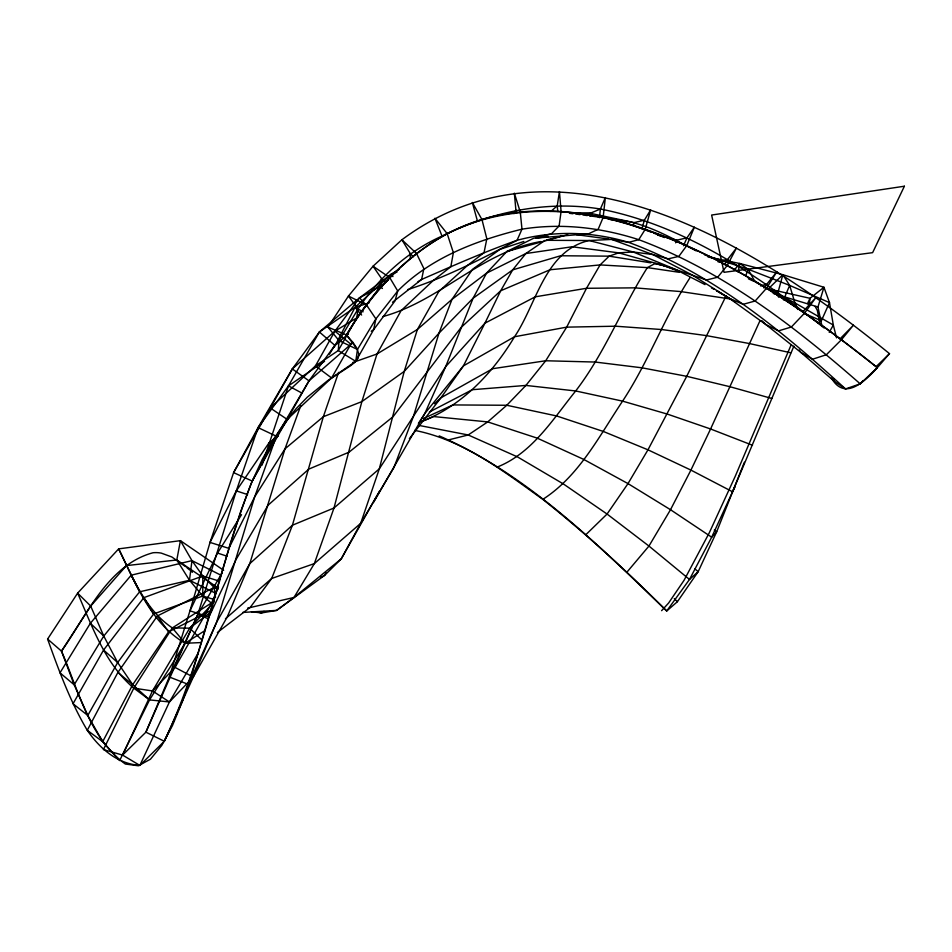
<?xml version="1.0" encoding="UTF-8"?>
<svg xmlns="http://www.w3.org/2000/svg" width="952" height="952" viewBox="0 0 952 952"><rect width="100%" height="100%" fill="white"/><g stroke="black" fill="none" stroke-linecap="round" stroke-linejoin="round"><path stroke-width="1.43" d="M212.51 604.02L202.764 596.023L202.835 575.996L191.971 560.633L180.416 540.653L118.655 548.876L77.624 593.144L47.6 639.066C58.774 670.315 70.281 701.66 87.275 730.303C99.639 748.343 117.12 763.79 139.849 765.408L164.327 741.287L193.256 677.074L216.628 622.215L254.66 496.908L276.366 436.23L309.007 380.848L334.854 345.362L348.48 333.914M410.217 259.432L410.288 253.565L401.899 239.761C562.418 120.547 759.934 248.341 889.513 353.668C877.482 366.568 848.589 408.134 831.453 378.039M589.978 216.211L590.192 213.284L600.391 209.023C684.797 225.576 757.935 275.045 824.015 327.916M809.248 305.509L810.009 298.309L823.944 287.266L829.489 302.617L833.333 325.072L836.534 337.841M599.451 217.675L600.391 209.023L605.365 197.576L603.116 217.52L598.201 229.23L588.633 233.775L535.083 238.167L548.4 236.512M213.986 599.462L202.764 596.023L189.472 580.268L191.971 560.633L220.84 575.151M600.391 209.023C546.091 200.087 490.946 212.022 442.014 236.084C407.349 251.483 378.932 277.603 358.035 309.007L356.75 317.908L338.269 350.562L315.457 365.901L270.332 408.015L233.597 472.62L210.023 542.414L189.96 610.851L169.325 676.991L145.894 732.171L122.57 755.079L103.411 749.593L133.804 688.141L172.324 627.915L214.212 601.212M557.777 211.499L557.241 205.739L559.443 191.578L561.085 211.451L559.133 225.898L551.517 233.752L535.012 237.929M398.912 269.404L391.391 274.081L359.499 297.857L319.384 331.986L288.468 385.869L258.075 427.603L236.31 490.875L197.814 614.433L145.894 732.171L164.327 741.287C204.014 658.26 218.448 566.357 252.22 481.069L233.597 472.62L258.075 427.603L292.312 368.936L334.914 331.165L356.75 317.908L380.3 286.433L381.562 278.591L373.041 266.227L401.899 239.761L416.464 253.399L423.878 268.571L421.617 279.448L392.545 302.224M738.05 272.082L739.882 263.525L708.074 257.016M734.194 270.059L739.882 263.525L782.865 274.712L777.403 294.537L778.677 297.202M633.437 225.422L634.246 222.601L644.397 220.15L650.632 209.916L645.254 229.277L638.756 239.678L628.594 242.355L611.672 239.416L589.098 240.523L546.65 240.309M641.981 228.516L644.397 220.15M822.004 326.465L817.982 306.972L823.944 287.266L782.865 274.712L768.276 288.873L765.372 288.337M262.026 465.159L288.468 385.869L324.584 361.272M338.591 372.375L323.335 416.714L292.431 525.218L271.701 578.471L250.352 607.245L217.377 632.509M300.737 405.73L284.993 448.844L249.781 563.643L227.373 616.658L193.256 677.074L169.432 701.957L139.849 765.408L122.57 755.079L152.487 690.95L189.686 628.165L214.248 601.819M745.618 276.08L748.129 269.249L739.882 263.525M414.727 430.387C463.315 439.919 503.453 471.157 542.807 499.372C586.432 533.929 627.356 571.676 666.721 610.994L677.396 601.712L698.173 571.676L716.701 531.728L744.369 462.22M439.193 435.897C527.92 474.536 598.058 544.83 666.721 610.994L689.498 579.459L711.691 537.202L732.564 491.779L793.885 346.147M783.508 299.928L789.66 285.398L782.865 274.712M198.456 652.572L169.432 701.957L149.559 699.898L132.709 684.678L117.667 662.544L103.768 636.055L90.69 606.067L77.624 593.144C92.368 626.702 104.934 663.794 133.804 688.141L152.487 690.95L175.073 667.423L210.856 604.651L218.543 587.087M683.5 245.771L686.975 237.821L694.401 227.147L686.749 245.616L678.859 256.374L668.304 258.825L652.751 254.529L611.672 239.416M791.183 344.755L735.289 476.167L709.264 532.846L684 580.399L668.625 603.009L661.616 610.672M222.328 572.485L197.814 614.433L169.325 676.991L188.413 684.428L216.628 622.215L249.781 563.643L292.431 525.218L333.997 507.999L379.324 468.824L445.667 366.663L484.925 323.18L500.692 290.765L512.712 269.856L525.837 253.541L545.187 240.297M675.646 242.831L676.86 240.178L686.975 237.821M807.51 303.64L810.009 298.309L768.276 288.873M759.97 320.753L710.585 428.983L690.914 470.098L670.505 509.713L648.955 546.055L626.904 572.188M241.534 514.663L217.544 553.053L189.96 610.851L208.976 616.872L236.191 559.276L268.131 505.167L308.817 469.11L349.051 452.176L393.081 416.702L461.077 327.476L500.692 290.765L550.03 269.761L600.081 264.918L647.36 267.607L679.312 272.32M205.001 630.545L185.116 643.266L149.559 699.898L119.631 760.577L102.697 741.679L87.275 730.303L117.858 672.493L157.389 615.944L214.14 587.491L217.032 587.848M734.932 487.031L732.564 491.779L690.914 470.098L647.967 449.82L603.378 431.47L556.599 415.953L506.785 405.266L452.95 404.933L423.533 418.523M514.032 213.665L515.889 210.011L514.342 193.173L520.268 212.01L521.982 229.17L517.043 240.32C481.617 258.861 445.881 277.425 407.682 289.622M278.389 435.873L268.976 442.894L236.31 490.875L210.023 542.414L228.825 548.34L254.66 496.908L284.993 448.844L323.335 416.714L361.867 401.601L404.219 371.411L438.979 333.152L473.096 298.226L512.712 269.856L560.668 255.755L609.149 256.159L650.787 262.847M334.235 347.23L355.048 307.329L391.391 274.081L396.972 272.129M211.63 610.208L168.564 631.866L132.709 684.678L102.697 741.679L87.774 715.452L74.173 684.786L61.487 651.132L47.6 639.066M251.447 611.731L261.538 612.933L276.627 610.399L324.572 575.424L341.268 558.848L379.717 490.756M291.419 414.191L276.366 436.23L252.22 481.069L309.007 380.848L353.025 342.482M793.611 305.449L794.956 302.962L789.66 285.398L748.129 269.249L704.754 254.957M724.662 264.644L727.459 259.622L736.443 248.044L727.209 265.537L717.677 277.21L706.491 280.007L663.032 265.334L618.705 252.851L572.104 246.77L525.837 253.541L486.531 273.164L452.01 299.344L417.392 329.475L377.016 353.977L352.668 362.545M388.345 279.959L380.3 286.433L359.499 297.857L334.914 331.165L315.457 365.901L331.582 377.956L355.774 361.367L373.636 329.678L395.092 300.784L397.722 291.014C431.089 257.421 476.857 240.309 521.982 229.17C561.204 222.863 601.117 227.492 638.756 239.678C722.187 270.725 793.885 325.703 860.227 383.858L877.292 367.639C806.439 310.887 729.958 258.385 643.481 228.682C599.95 214.069 553.16 206.429 507.44 213.712C437.408 224.136 380.967 275.461 346.457 334.961L357.452 349.455L355.774 361.367L338.269 350.562L339.043 340.637L358.035 309.007L348.456 296.048L373.041 266.227L389.677 277.508L397.722 291.014L375.897 318.896L357.452 349.455L339.043 340.637L327.928 327.107L348.456 296.048L366.496 304.973L375.897 318.896L373.636 329.678L371.209 331.189M352.359 341.601L331.582 377.956L287.218 419.415L270.332 408.015L292.312 368.936L319.384 331.986L355.048 307.329L369.019 302.926M326.012 572.854L324.572 575.424L320.55 577.364M829.216 332.367L833.333 325.072L794.956 302.962L755.067 281.875L748.129 269.249M202.764 596.023L153.641 613.969L117.667 662.544L87.774 715.452L73.018 703.778L103.578 650.038L143.871 597.642L202.835 575.996L219.603 581.22M373.529 502.394L424.842 413.489L445.667 366.663L473.096 298.226L486.531 273.164L506.869 251.483L533.632 238.274M327.928 327.107L346.457 334.961L353.192 342.72L357.202 348.932L358.714 353.965L357.952 358.214L355.132 362.034L350.479 365.818L327.666 380.633L307.306 397.174L296.227 408.563L284.85 422.533L273.402 439.455L262.086 459.721L251.126 483.687L240.689 511.486L230.693 542.235L192.435 672.219L182.617 700.827L172.443 725.602L161.757 745.452L150.44 759.22L138.338 765.777L125.331 764.028C89.191 737.824 78.397 690.033 61.487 651.132C86.334 616.063 107.778 564.964 152.975 552.755A27.584 25.573 -4.7 0 1 161.269 553.112L171.8 556.956L185.616 566.666M215.914 593.393L189.472 580.268L139.67 591.799L103.768 636.055L74.173 684.786L59.988 672.85L90.369 623.274L131.233 575.175L191.971 560.633M329.463 354.192L334.854 345.362L340.852 340.959M61.487 651.132L90.69 606.067L126.438 565.607L176.798 559.978L218.044 587.836M418.392 423.366L424.842 413.489L463.457 365.842L484.925 323.18L535.25 296.822L586.515 288.289L634.734 287.849L680.537 291.55L730.148 298.952M763.802 287.92L776.891 271.725L766.503 288.242L755.174 300.987L743.191 304.307L729.696 298.583L716.57 290.669M346.457 334.961C371.375 293.799 404.54 256.861 447.202 233.692C495.207 209.178 551.041 206.572 603.116 217.52C706.087 241.927 795.586 302.653 877.292 367.639M690.01 277.71C664.496 316.992 648.49 361.891 622.584 401.137C599.213 436.028 579.113 476.06 542.807 499.372M409.396 438.646L440.978 397.757L463.457 365.842L514.52 336.758L566.69 327.143L615.599 326.203L661.914 329.559L706.313 335.592L749.164 343.493L790.779 352.799M726.197 295.655L686.725 376.314L647.967 449.82L627.999 483.604L607.067 514.044L585.742 534.798M225.457 618.8L271.701 578.471L314.338 563.608L360.689 523.326L393.866 467.658L413.335 416.69L438.979 333.152L452.01 299.344L472.62 269.238L500.086 249.293L523.85 241.487M863.214 380.538L860.227 383.858L845.531 388.916L834.559 381.514L800.799 352.359L765.884 324.584L729.696 298.583L692.044 274.914L652.751 254.529L633.139 251.959L589.098 240.523C544.83 250.745 536.595 304.283 514.52 336.758C492.684 373.386 461.315 406.385 420.843 421.867M803.286 311.28L815.852 297.607L804.571 313.101L791.374 327L778.51 330.88L765.884 324.584L761.945 320.741M840.021 338.876L853.432 325.191L841.485 339.685L826.36 354.739L812.591 359.213L800.799 352.359L799.24 349.955M876.233 366.532L889.513 353.668M434.445 403.755L440.978 397.757L492.684 368.698L545.71 360.76L595.202 362.046L641.969 367.817L686.725 376.314L729.91 386.702L771.822 398.483M550.851 211.487L557.241 205.739M201.443 642.564L185.116 643.266C150.547 622.977 135.529 583.207 118.655 548.876C132.804 577.221 144.954 609.554 172.324 627.915L189.686 628.165L210.701 612.16M264.013 611.374L261.538 612.933L255.993 611.684M417.952 281.721L421.617 279.448C453.128 265.691 484.58 251.733 517.043 240.32C553.695 230.325 592.275 231.467 628.594 242.355C711.561 272.819 781.057 329.963 845.531 388.916M678.062 271.046L663.032 265.334L655.095 263.537L647.36 267.607C621.953 307.829 604.901 352.99 575.686 390.963C552.981 419.058 532.382 452.997 497.456 466.968M540.926 241.534C481.557 251.673 439.991 301.118 382.752 316.599M429.4 412.002L472.335 389.701L525.909 385.429L575.686 390.963L622.584 401.137L667.388 414.108L710.585 428.983L752.485 445.25M422.831 420.927L433.791 416.571L487.721 421.914L537.356 438.182L583.814 459.447L627.999 483.604L670.505 509.713L711.691 537.202L716.701 531.728L714.298 530.062M247.591 608.138L293.966 597.475L341.268 558.848L360.689 523.326L379.324 468.824L404.219 371.411L417.392 329.475L438.789 291.55L467.468 265.453L484.032 252.673L486.829 238.833L481.962 219.555L472.323 202.478L477.464 221.161M506.869 251.483L567.713 234.644M760.481 285.909L766.158 284.35M718.189 261.99L727.459 259.622M546.603 239.94L563.501 235.644M448.606 439.883L468.205 434.969L487.721 421.914L506.785 405.266L525.909 385.429L545.71 360.76L566.69 327.143L586.515 288.289L600.081 264.918L609.149 256.159L618.705 252.851L633.139 251.959L675.158 269.226L705.004 284.6M242.689 612.445L276.627 610.399L293.966 597.475L314.338 563.608L333.997 507.999L361.867 401.601L377.016 353.977L401.078 310.685L432.827 280.888L450.843 266.715L453.366 252.637L447.202 233.692L434.921 218.27L442.014 236.084M610.101 219.579C641.136 219.829 669.327 236.941 696.221 250.888M577.507 233.835L588.633 233.775M569.451 213.343L590.192 213.284L634.246 222.601M590.192 213.284L570.01 213.308L572.89 213.688M575.77 214.057L580.077 214.628M582.957 215.009L587.277 215.569M590.145 215.949L616.039 219.353L650.859 232.002M576.424 234.656L608.733 239.023M657.749 235.132L676.86 240.178M418.737 425.377L468.205 434.969L517.495 456.9L563.453 483.997L607.067 514.044L648.955 546.055L689.498 579.459L698.173 571.676L694.817 568.82M655.095 263.537L666.412 266.417M773.226 293.43L817.982 306.972M236.31 490.875L247.603 494.588M217.544 553.053L226.874 556.158M653.643 233.026L664.484 237.548M268.976 442.894L272.974 444.382M197.814 614.433L208.559 618.883M803.643 313.208L821.374 320.776L829.489 302.617L789.66 285.398M215.402 587.658L217.401 588.562M748.343 278.769L753.722 281.256M258.075 427.603L276.366 436.23M202.835 575.996L214.14 587.491L217.865 589.252M711.489 287.944L714.083 289.277M175.073 667.423L193.256 677.074M288.468 385.869L302.284 393.259M358.035 309.007L363.14 311.839M716.63 290.693L735.349 301.879M152.487 690.95L169.432 701.957M223.66 570.319L180.416 540.653L176.798 559.978L189.472 580.268M292.312 368.936L309.007 380.848M210.856 604.651L213.212 606.365M133.804 688.141L149.559 699.898M381.562 278.591L386.179 282.149M334.914 331.165L350.598 343.981M117.858 672.493L132.709 684.678M191.043 571.152L192.411 572.271M186.973 567.773L189.686 570.022M319.384 331.986L334.854 345.362M103.578 650.038L117.667 662.544M90.369 623.274L103.768 636.055M380.3 286.433L382.418 288.492M189.686 628.165L202.312 640.398M674.266 598.594L677.396 601.712M359.499 297.857L367.472 306.485M410.288 253.565L413.204 256.778M355.048 307.329L361.617 315.029M172.324 627.915L185.116 643.266M815.186 306.449L817.375 310.495L819.648 323.049M157.389 615.944L168.564 631.866M391.391 274.081L392.926 276.58M143.871 597.642L153.641 613.969M131.233 575.175L139.67 591.799M794.956 302.962L797.716 309.471M833.488 378.86L834.559 381.514M515.889 210.011L516.757 212.748M214.14 587.491L215.497 597.535M904.4 186.223L872.615 252.661L724.02 272.32L711.632 215.045L904.4 186.223"/></g></svg>
